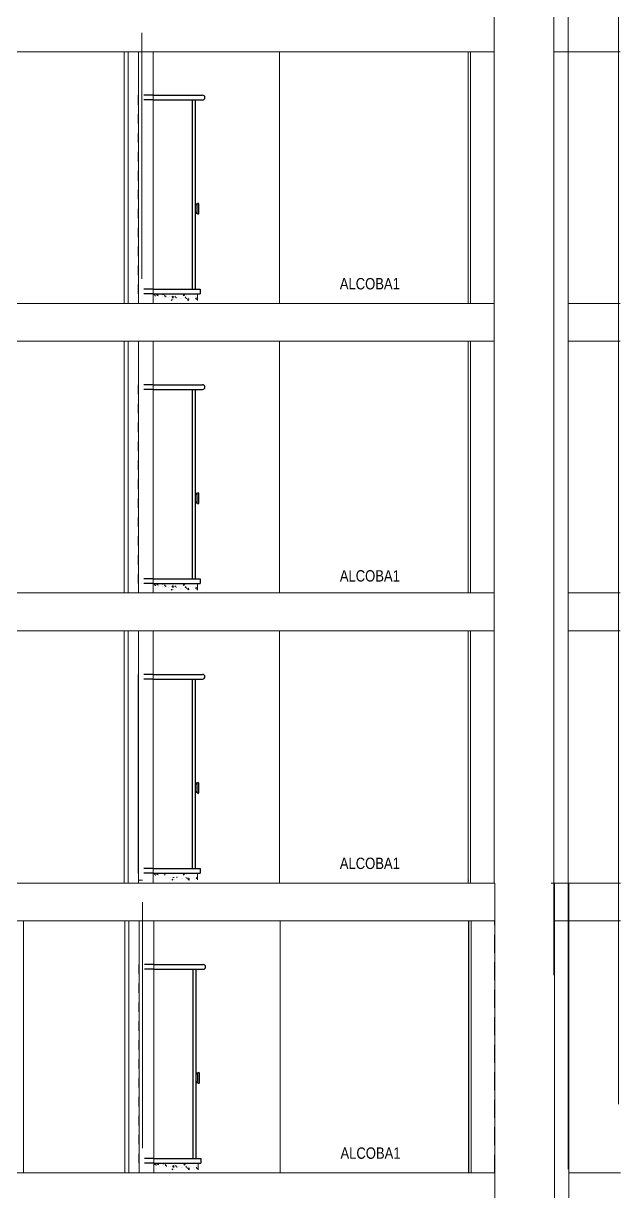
# Model space of a CAD drawing. Extents: x 1270 to 1442, y 932 to 1016.
# Drawn here: x 1413.99 to 1420.3, y 974.99 to 987.33 of the extents above; entities that cross this region are included whole.
import ezdxf

# ---------------------------------------------------------------- set-up
doc = ezdxf.new("R2010")
doc.units = 0
doc.header["$MEASUREMENT"] = 0
doc.linetypes.add('HIDDEN', pattern=[9.525, 6.35, -3.175])
doc.linetypes.add('HIDDEN2', pattern=[4.7625, 3.175, -1.5875])
doc.layers.add('arquitecturapasito', color=252, linetype='Continuous', lineweight=5)
doc.styles.add('MtXpl_Arial_Narrow', font='')
doc.styles.get('MtXpl_Arial_Narrow').set_extended_font_data('Arial Narrow')

msp = doc.modelspace()

# ---------------------------------------------------------------- linework, layer by layer
at = {"linetype": 'HIDDEN2', "ltscale": 0.03}
for p, q in [((1415.206, 984.474), (1415.206, 986.574)), ((1415.361, 986.574), (1415.206, 986.574)), ((1415.36, 986.524), (1415.206, 986.524)), ((1415.361, 984.524), (1415.206, 984.524)), ((1415.361, 984.474), (1415.206, 984.474)), ((1415.206, 981.414), (1415.206, 983.514)), ((1415.36, 983.514), (1415.206, 983.514)), ((1415.361, 983.464), (1415.206, 983.464)), ((1415.36, 981.464), (1415.206, 981.464)), ((1415.361, 981.414), (1415.206, 981.414)), ((1415.206, 978.354), (1415.206, 980.454)), ((1415.361, 980.454), (1415.206, 980.454)), ((1415.361, 980.404), (1415.206, 980.404)), ((1415.361, 978.404), (1415.206, 978.404)), ((1415.361, 978.354), (1415.206, 978.354)), ((1415.213, 975.288), (1415.213, 977.388)), ((1415.367, 977.388), (1415.213, 977.388)), ((1415.367, 977.338), (1415.213, 977.338)), ((1415.367, 975.338), (1415.213, 975.338)), ((1415.367, 975.288), (1415.213, 975.288))]:
    msp.add_line(p, q, dxfattribs=at)
for p, q in [((1415.36, 986.524), (1415.881, 986.524)), ((1415.361, 986.574), (1415.881, 986.574)), ((1415.776, 984.524), (1415.776, 986.524)), ((1415.806, 984.524), (1415.806, 986.524)), ((1415.906, 986.549), (1415.906, 986.549)), ((1415.826, 985.424), (1415.806, 985.424)), ((1415.826, 985.414), (1415.806, 985.414)), ((1415.826, 985.324), (1415.826, 985.424)), ((1415.841, 985.324), (1415.841, 985.424)), ((1415.826, 985.334), (1415.806, 985.334)), ((1415.826, 985.324), (1415.806, 985.324)), ((1415.36, 984.524), (1415.856, 984.524)), ((1415.36, 984.474), (1415.856, 984.474)), ((1415.856, 984.524), (1415.856, 984.474)), ((1415.36, 983.514), (1415.881, 983.514)), ((1415.36, 983.464), (1415.881, 983.464)), ((1415.776, 981.464), (1415.776, 983.464)), ((1415.806, 981.464), (1415.806, 983.464)), ((1415.906, 983.489), (1415.906, 983.489)), ((1415.826, 982.364), (1415.806, 982.364)), ((1415.826, 982.354), (1415.806, 982.354)), ((1415.826, 982.264), (1415.826, 982.364)), ((1415.841, 982.264), (1415.841, 982.364)), ((1415.826, 982.274), (1415.806, 982.274)), ((1415.826, 982.264), (1415.806, 982.264)), ((1415.36, 981.464), (1415.856, 981.464)), ((1415.856, 981.464), (1415.856, 981.414)), ((1415.361, 981.414), (1415.856, 981.414)), ((1415.206, 978.354), (1415.206, 980.454)), ((1415.361, 980.454), (1415.881, 980.454)), ((1415.361, 980.404), (1415.881, 980.404)), ((1415.776, 978.404), (1415.776, 980.404)), ((1415.806, 978.404), (1415.806, 980.404)), ((1415.906, 980.429), (1415.906, 980.429)), ((1415.826, 979.304), (1415.806, 979.304)), ((1415.826, 979.294), (1415.806, 979.294)), ((1415.826, 979.204), (1415.826, 979.304)), ((1415.841, 979.204), (1415.841, 979.304)), ((1415.826, 979.214), (1415.806, 979.214)), ((1415.826, 979.204), (1415.806, 979.204)), ((1415.36, 978.404), (1415.856, 978.404)), ((1415.856, 978.404), (1415.856, 978.354)), ((1415.36, 978.354), (1415.856, 978.354)), ((1415.367, 977.388), (1415.888, 977.388)), ((1415.367, 977.338), (1415.888, 977.338)), ((1415.783, 975.338), (1415.783, 977.338)), ((1415.813, 975.338), (1415.813, 977.338)), ((1415.913, 977.363), (1415.913, 977.363)), ((1415.833, 976.238), (1415.813, 976.238)), ((1415.833, 976.228), (1415.813, 976.228)), ((1415.833, 976.148), (1415.813, 976.148)), ((1415.833, 976.138), (1415.833, 976.238)), ((1415.848, 976.138), (1415.848, 976.238)), ((1415.833, 976.138), (1415.813, 976.138)), ((1415.367, 975.338), (1415.863, 975.338)), ((1415.367, 975.288), (1415.863, 975.288)), ((1415.863, 975.338), (1415.863, 975.288))]:
    msp.add_line(p, q)
for centre, radius, start, end in [((1415.881, 986.549), 0.025, 0, 90), ((1415.881, 986.549), 0.025, 270, 0), ((1415.834, 985.424), 0.0075, 0, 180), ((1415.834, 985.324), 0.0075, 180, 0), ((1415.881, 983.489), 0.025, 0, 90), ((1415.881, 983.489), 0.025, 270, 0), ((1415.834, 982.364), 0.0075, 0, 180), ((1415.834, 982.264), 0.0075, 180, 0), ((1415.881, 980.429), 0.025, 0, 90), ((1415.881, 980.429), 0.025, 270, 0), ((1415.834, 979.304), 0.0075, 0, 180), ((1415.834, 979.204), 0.0075, 180, 0), ((1415.888, 977.363), 0.025, 0, 90), ((1415.888, 977.363), 0.025, 270, 0), ((1415.84, 976.238), 0.0075, 0, 180), ((1415.84, 976.138), 0.0075, 180, 0)]:
    msp.add_arc(centre, radius, start, end)
at = {"layer": 'arquitecturapasito', "color": 252}
for p, q in [((1420.276, 975.911), (1420.276, 998.176)), ((1418.964, 984.374), (1418.964, 987.434)), ((1419.594, 984.374), (1419.594, 987.434)), ((1419.744, 984.374), (1419.744, 987.434)), ((1415.239, 987.234), (1415.239, 984.634)), ((1407.742, 987.034), (1418.964, 987.034)), ((1415.052, 987.034), (1415.052, 984.374)), ((1415.097, 984.374), (1415.097, 987.034)), ((1415.206, 987.034), (1415.206, 984.374)), ((1415.36, 984.374), (1415.36, 987.034)), ((1415.361, 984.374), (1415.361, 987.034)), ((1416.693, 987.034), (1416.693, 984.374)), ((1418.687, 984.374), (1418.687, 987.034)), ((1418.688, 984.374), (1418.688, 987.034)), ((1418.714, 987.034), (1418.714, 984.374)), ((1418.714, 984.374), (1418.714, 987.034)), ((1418.964, 987.034), (1418.964, 984.374)), ((1418.964, 987.034), (1418.964, 984.374)), ((1418.964, 984.374), (1418.964, 987.034)), ((1419.594, 987.034), (1420.293, 987.034)), ((1419.594, 987.034), (1419.594, 984.374)), ((1419.744, 987.034), (1419.744, 984.374)), ((1415.827, 984.474), (1415.361, 984.474)), ((1415.827, 984.474), (1415.827, 984.404)), ((1407.742, 984.374), (1418.964, 984.374)), ((1410.446, 984.374), (1418.91, 984.374)), ((1418.687, 984.404), (1418.688, 984.404)), ((1418.714, 984.404), (1418.714, 984.404)), ((1418.964, 981.314), (1418.964, 984.374)), ((1419.594, 981.314), (1419.594, 984.374)), ((1419.744, 984.374), (1420.293, 984.374)), ((1419.744, 984.374), (1420.293, 984.374)), ((1419.744, 981.314), (1419.744, 984.374)), ((1407.742, 983.974), (1418.964, 983.974)), ((1415.052, 983.974), (1415.052, 981.314)), ((1415.097, 981.314), (1415.097, 983.974)), ((1415.206, 983.974), (1415.206, 981.314)), ((1415.36, 981.314), (1415.36, 983.974)), ((1415.361, 981.314), (1415.361, 983.974)), ((1416.693, 983.974), (1416.693, 981.314)), ((1418.687, 981.314), (1418.687, 983.974)), ((1418.688, 981.314), (1418.688, 983.974)), ((1418.714, 983.974), (1418.714, 981.314)), ((1418.714, 981.314), (1418.714, 983.974)), ((1418.964, 983.974), (1418.964, 981.314)), ((1418.964, 983.974), (1418.964, 981.314)), ((1418.964, 981.314), (1418.964, 983.974)), ((1419.594, 983.974), (1419.594, 981.314)), ((1419.744, 983.974), (1420.293, 983.974)), ((1419.744, 983.974), (1419.744, 981.314)), ((1415.239, 981.414), (1415.239, 981.414)), ((1415.827, 981.414), (1415.36, 981.414)), ((1415.827, 981.414), (1415.827, 981.344)), ((1407.742, 981.314), (1418.964, 981.314)), ((1410.446, 981.314), (1418.91, 981.314)), ((1418.964, 978.254), (1418.964, 981.314)), ((1419.594, 977.274), (1419.594, 981.314)), ((1419.744, 981.314), (1420.293, 981.314)), ((1419.744, 975.224), (1419.744, 981.314)), ((1407.742, 980.914), (1418.964, 980.914)), ((1415.052, 980.914), (1415.052, 978.254)), ((1415.097, 978.254), (1415.097, 980.914)), ((1415.206, 980.914), (1415.206, 978.254)), ((1415.36, 978.254), (1415.36, 980.914)), ((1415.361, 978.254), (1415.361, 980.914)), ((1416.693, 980.914), (1416.693, 978.254)), ((1418.687, 978.254), (1418.687, 980.914)), ((1418.688, 978.254), (1418.688, 980.914)), ((1418.714, 980.914), (1418.714, 978.254)), ((1418.714, 978.254), (1418.714, 980.914)), ((1418.964, 980.914), (1418.964, 978.254)), ((1418.964, 980.914), (1418.964, 978.254)), ((1418.964, 978.254), (1418.964, 980.914)), ((1419.594, 980.914), (1419.594, 978.254)), ((1419.744, 980.914), (1420.293, 980.914)), ((1419.744, 980.914), (1419.744, 978.254)), ((1407.748, 978.248), (1418.97, 978.248)), ((1410.453, 978.248), (1418.916, 978.248)), ((1415.213, 978.278), (1415.245, 978.278)), ((1415.827, 978.354), (1415.36, 978.354)), ((1415.827, 978.354), (1415.827, 978.284)), ((1418.693, 978.278), (1418.694, 978.278)), ((1418.97, 975.188), (1418.97, 978.248)), ((1419.566, 978.248), (1420.299, 978.248)), ((1419.6, 978.248), (1420.299, 978.248)), ((1419.6, 975.188), (1419.6, 978.248)), ((1419.75, 975.188), (1419.75, 978.248)), ((1415.245, 978.048), (1415.245, 975.448)), ((1407.748, 977.848), (1418.97, 977.848)), ((1413.991, 975.188), (1413.991, 977.848)), ((1415.059, 977.848), (1415.059, 975.188)), ((1415.103, 975.188), (1415.103, 977.848)), ((1415.213, 977.848), (1415.213, 975.188)), ((1415.367, 975.188), (1415.367, 977.848)), ((1415.367, 975.188), (1415.367, 977.848)), ((1416.7, 977.848), (1416.7, 975.188)), ((1418.693, 975.188), (1418.693, 977.848)), ((1418.694, 975.188), (1418.694, 977.848)), ((1418.72, 977.848), (1418.72, 975.188)), ((1418.72, 975.188), (1418.72, 977.848)), ((1418.97, 977.848), (1418.97, 975.188)), ((1418.97, 977.848), (1418.97, 975.188)), ((1418.97, 975.188), (1418.97, 977.848)), ((1419.6, 977.848), (1420.299, 977.848)), ((1419.6, 977.848), (1419.6, 975.188)), ((1419.75, 977.848), (1419.75, 975.188)), ((1415.834, 975.288), (1415.367, 975.288)), ((1415.834, 975.288), (1415.834, 975.218)), ((1407.748, 975.188), (1418.97, 975.188)), ((1410.453, 975.188), (1418.916, 975.188)), ((1418.693, 975.218), (1418.694, 975.218)), ((1418.72, 975.218), (1418.72, 975.218)), ((1418.97, 972.128), (1418.97, 975.188)), ((1419.6, 972.128), (1419.6, 975.188)), ((1419.75, 975.188), (1420.299, 975.188)), ((1419.75, 975.188), (1420.299, 975.188)), ((1419.75, 972.128), (1419.75, 975.188))]:
    msp.add_line(p, q, dxfattribs=at)
at = {"layer": 'arquitecturapasito', "color": 252, "linetype": 'HIDDEN', "ltscale": 0.03}
for p, q in [((1418.961, 984.374), (1418.961, 987.034)), ((1418.967, 975.188), (1418.967, 977.848))]:
    msp.add_line(p, q, dxfattribs=at)
at = {"layer": 'arquitecturapasito', "color": 252, "linetype": 'Continuous'}
for p, q in [((1415.368, 984.471), (1415.368, 984.471)), ((1415.369, 984.461), (1415.378, 984.46)), ((1415.371, 984.462), (1415.378, 984.471)), ((1415.374, 984.45), (1415.374, 984.45)), ((1415.385, 984.45), (1415.383, 984.459)), ((1415.385, 984.419), (1415.385, 984.419)), ((1415.395, 984.464), (1415.404, 984.474)), ((1415.398, 984.459), (1415.411, 984.457)), ((1415.401, 984.47), (1415.401, 984.47)), ((1415.409, 984.46), (1415.408, 984.474)), ((1415.42, 984.443), (1415.42, 984.443)), ((1415.455, 984.447), (1415.455, 984.447)), ((1415.458, 984.473), (1415.462, 984.474)), ((1415.459, 984.47), (1415.466, 984.465)), ((1415.467, 984.466), (1415.47, 984.474)), ((1415.478, 984.451), (1415.487, 984.451)), ((1415.48, 984.452), (1415.488, 984.461)), ((1415.482, 984.431), (1415.482, 984.431)), ((1415.494, 984.44), (1415.492, 984.45)), ((1415.498, 984.454), (1415.498, 984.454)), ((1415.52, 984.436), (1415.52, 984.436)), ((1415.536, 984.444), (1415.536, 984.444)), ((1415.549, 984.411), (1415.56, 984.415)), ((1415.558, 984.439), (1415.57, 984.452)), ((1415.558, 984.405), (1415.561, 984.414)), ((1415.56, 984.434), (1415.574, 984.432)), ((1415.572, 984.435), (1415.57, 984.449)), ((1415.573, 984.413), (1415.573, 984.413)), ((1415.575, 984.464), (1415.575, 984.464)), ((1415.577, 984.444), (1415.577, 984.444)), ((1415.587, 984.442), (1415.597, 984.441)), ((1415.59, 984.443), (1415.597, 984.451)), ((1415.603, 984.431), (1415.602, 984.44)), ((1415.618, 984.44), (1415.618, 984.44)), ((1415.652, 984.424), (1415.652, 984.424)), ((1415.662, 984.425), (1415.662, 984.425)), ((1415.674, 984.457), (1415.674, 984.457)), ((1415.677, 984.46), (1415.688, 984.464)), ((1415.678, 984.458), (1415.685, 984.453)), ((1415.686, 984.454), (1415.689, 984.463)), ((1415.697, 984.432), (1415.706, 984.432)), ((1415.699, 984.433), (1415.706, 984.442)), ((1415.699, 984.437), (1415.699, 984.437)), ((1415.713, 984.421), (1415.711, 984.431)), ((1415.712, 984.462), (1415.712, 984.462)), ((1415.721, 984.414), (1415.732, 984.426)), ((1415.731, 984.435), (1415.731, 984.435)), ((1415.735, 984.409), (1415.733, 984.424)), ((1415.751, 984.44), (1415.751, 984.44)), ((1415.77, 984.469), (1415.77, 984.469)), ((1415.78, 984.433), (1415.78, 984.433)), ((1415.806, 984.423), (1415.815, 984.422)), ((1415.808, 984.445), (1415.808, 984.445)), ((1415.808, 984.424), (1415.816, 984.432)), ((1415.822, 984.411), (1415.82, 984.421)), ((1415.826, 984.422), (1415.826, 984.422)), ((1415.55, 984.409), (1415.557, 984.404)), ((1415.573, 984.41), (1415.573, 984.41)), ((1415.723, 984.409), (1415.736, 984.406)), ((1415.729, 984.409), (1415.729, 984.409)), ((1415.787, 984.407), (1415.787, 984.407)), ((1415.368, 981.411), (1415.368, 981.411)), ((1415.369, 981.401), (1415.378, 981.4)), ((1415.371, 981.402), (1415.378, 981.411)), ((1415.374, 981.39), (1415.374, 981.39)), ((1415.385, 981.39), (1415.383, 981.399)), ((1415.385, 981.359), (1415.385, 981.359)), ((1415.395, 981.404), (1415.404, 981.414)), ((1415.398, 981.399), (1415.411, 981.397)), ((1415.401, 981.41), (1415.401, 981.41)), ((1415.409, 981.4), (1415.408, 981.414)), ((1415.42, 981.383), (1415.42, 981.383)), ((1415.455, 981.387), (1415.455, 981.387)), ((1415.458, 981.413), (1415.462, 981.414)), ((1415.459, 981.41), (1415.466, 981.405)), ((1415.467, 981.406), (1415.47, 981.414)), ((1415.478, 981.391), (1415.487, 981.391)), ((1415.48, 981.392), (1415.488, 981.401)), ((1415.482, 981.371), (1415.482, 981.371)), ((1415.494, 981.38), (1415.492, 981.39)), ((1415.498, 981.394), (1415.498, 981.394)), ((1415.52, 981.376), (1415.52, 981.376)), ((1415.536, 981.384), (1415.536, 981.384)), ((1415.549, 981.351), (1415.56, 981.355)), ((1415.55, 981.349), (1415.557, 981.344)), ((1415.558, 981.379), (1415.57, 981.392)), ((1415.558, 981.345), (1415.561, 981.354)), ((1415.56, 981.374), (1415.574, 981.372)), ((1415.572, 981.375), (1415.57, 981.389)), ((1415.573, 981.353), (1415.573, 981.353)), ((1415.573, 981.35), (1415.573, 981.35)), ((1415.575, 981.404), (1415.575, 981.404)), ((1415.577, 981.384), (1415.577, 981.384)), ((1415.587, 981.382), (1415.597, 981.381)), ((1415.59, 981.383), (1415.597, 981.391)), ((1415.603, 981.371), (1415.602, 981.38)), ((1415.618, 981.38), (1415.618, 981.38)), ((1415.652, 981.364), (1415.652, 981.364)), ((1415.662, 981.365), (1415.662, 981.365)), ((1415.674, 981.397), (1415.674, 981.397)), ((1415.677, 981.4), (1415.688, 981.404)), ((1415.678, 981.398), (1415.685, 981.393)), ((1415.686, 981.394), (1415.689, 981.403)), ((1415.697, 981.372), (1415.706, 981.372)), ((1415.699, 981.373), (1415.706, 981.382)), ((1415.699, 981.377), (1415.699, 981.377)), ((1415.713, 981.361), (1415.711, 981.371)), ((1415.712, 981.402), (1415.712, 981.402)), ((1415.721, 981.354), (1415.732, 981.366)), ((1415.723, 981.349), (1415.736, 981.346)), ((1415.729, 981.349), (1415.729, 981.349)), ((1415.731, 981.375), (1415.731, 981.375)), ((1415.735, 981.349), (1415.733, 981.364)), ((1415.751, 981.38), (1415.751, 981.38)), ((1415.77, 981.409), (1415.77, 981.409)), ((1415.78, 981.373), (1415.78, 981.373)), ((1415.787, 981.347), (1415.787, 981.347)), ((1415.806, 981.363), (1415.815, 981.362)), ((1415.808, 981.385), (1415.808, 981.385)), ((1415.808, 981.364), (1415.816, 981.372)), ((1415.822, 981.351), (1415.82, 981.361)), ((1415.826, 981.362), (1415.826, 981.362)), ((1415.368, 978.351), (1415.368, 978.351)), ((1415.369, 978.341), (1415.378, 978.34)), ((1415.371, 978.342), (1415.378, 978.351)), ((1415.385, 978.33), (1415.383, 978.339)), ((1415.392, 978.293), (1415.392, 978.293)), ((1415.395, 978.344), (1415.404, 978.354)), ((1415.398, 978.339), (1415.411, 978.337)), ((1415.401, 978.35), (1415.401, 978.35)), ((1415.409, 978.34), (1415.408, 978.354)), ((1415.458, 978.353), (1415.462, 978.354)), ((1415.459, 978.35), (1415.466, 978.345)), ((1415.467, 978.346), (1415.47, 978.354)), ((1415.48, 978.332), (1415.488, 978.341)), ((1415.488, 978.305), (1415.488, 978.305)), ((1415.526, 978.31), (1415.526, 978.31)), ((1415.556, 978.285), (1415.566, 978.289)), ((1415.556, 978.283), (1415.564, 978.278)), ((1415.565, 978.278), (1415.568, 978.288)), ((1415.567, 978.308), (1415.58, 978.306)), ((1415.575, 978.344), (1415.575, 978.344)), ((1415.579, 978.284), (1415.579, 978.284)), ((1415.58, 978.287), (1415.58, 978.287)), ((1415.61, 978.304), (1415.608, 978.314)), ((1415.624, 978.314), (1415.624, 978.314)), ((1415.659, 978.298), (1415.659, 978.298)), ((1415.668, 978.299), (1415.668, 978.299)), ((1415.674, 978.337), (1415.674, 978.337)), ((1415.677, 978.34), (1415.688, 978.344)), ((1415.678, 978.338), (1415.685, 978.333)), ((1415.686, 978.334), (1415.689, 978.343)), ((1415.703, 978.306), (1415.712, 978.305)), ((1415.706, 978.311), (1415.706, 978.311)), ((1415.712, 978.342), (1415.712, 978.342)), ((1415.719, 978.295), (1415.717, 978.304)), ((1415.727, 978.288), (1415.739, 978.3)), ((1415.729, 978.282), (1415.743, 978.28)), ((1415.736, 978.283), (1415.736, 978.283)), ((1415.737, 978.309), (1415.737, 978.309)), ((1415.741, 978.283), (1415.739, 978.298)), ((1415.757, 978.314), (1415.757, 978.314)), ((1415.77, 978.349), (1415.77, 978.349)), ((1415.787, 978.307), (1415.787, 978.307)), ((1415.794, 978.281), (1415.794, 978.281)), ((1415.813, 978.297), (1415.822, 978.296)), ((1415.815, 978.297), (1415.822, 978.306)), ((1415.829, 978.285), (1415.827, 978.295)), ((1415.832, 978.296), (1415.832, 978.296)), ((1415.374, 975.285), (1415.374, 975.285)), ((1415.377, 975.276), (1415.385, 975.284)), ((1415.402, 975.278), (1415.411, 975.288)), ((1415.408, 975.284), (1415.408, 975.284)), ((1415.416, 975.274), (1415.414, 975.288)), ((1415.465, 975.286), (1415.468, 975.288)), ((1415.465, 975.284), (1415.473, 975.279)), ((1415.474, 975.28), (1415.477, 975.288)), ((1415.582, 975.278), (1415.582, 975.278)), ((1415.684, 975.274), (1415.694, 975.278)), ((1415.693, 975.268), (1415.696, 975.277)), ((1415.776, 975.283), (1415.776, 975.283)), ((1415.375, 975.275), (1415.384, 975.274)), ((1415.38, 975.264), (1415.38, 975.264)), ((1415.391, 975.264), (1415.39, 975.273)), ((1415.392, 975.233), (1415.392, 975.233)), ((1415.404, 975.273), (1415.418, 975.271)), ((1415.426, 975.257), (1415.426, 975.257)), ((1415.462, 975.261), (1415.462, 975.261)), ((1415.485, 975.265), (1415.494, 975.264)), ((1415.487, 975.266), (1415.494, 975.275)), ((1415.488, 975.245), (1415.488, 975.245)), ((1415.501, 975.254), (1415.499, 975.264)), ((1415.505, 975.268), (1415.505, 975.268)), ((1415.526, 975.25), (1415.526, 975.25)), ((1415.543, 975.257), (1415.543, 975.257)), ((1415.556, 975.225), (1415.566, 975.229)), ((1415.556, 975.223), (1415.564, 975.218)), ((1415.564, 975.253), (1415.576, 975.265)), ((1415.565, 975.218), (1415.568, 975.228)), ((1415.567, 975.248), (1415.58, 975.246)), ((1415.579, 975.249), (1415.577, 975.263)), ((1415.579, 975.224), (1415.579, 975.224)), ((1415.58, 975.227), (1415.58, 975.227)), ((1415.584, 975.258), (1415.584, 975.258)), ((1415.594, 975.256), (1415.603, 975.255)), ((1415.596, 975.257), (1415.603, 975.265)), ((1415.61, 975.244), (1415.608, 975.254)), ((1415.624, 975.254), (1415.624, 975.254)), ((1415.659, 975.238), (1415.659, 975.238)), ((1415.668, 975.239), (1415.668, 975.239)), ((1415.68, 975.271), (1415.68, 975.271)), ((1415.684, 975.272), (1415.692, 975.267)), ((1415.703, 975.246), (1415.712, 975.245)), ((1415.705, 975.247), (1415.713, 975.256)), ((1415.706, 975.251), (1415.706, 975.251)), ((1415.719, 975.235), (1415.717, 975.244)), ((1415.718, 975.276), (1415.718, 975.276)), ((1415.727, 975.228), (1415.739, 975.24)), ((1415.729, 975.222), (1415.743, 975.22)), ((1415.736, 975.223), (1415.736, 975.223)), ((1415.737, 975.249), (1415.737, 975.249)), ((1415.741, 975.223), (1415.739, 975.238)), ((1415.757, 975.254), (1415.757, 975.254)), ((1415.787, 975.247), (1415.787, 975.247)), ((1415.794, 975.221), (1415.794, 975.221)), ((1415.813, 975.237), (1415.822, 975.236)), ((1415.814, 975.259), (1415.814, 975.259)), ((1415.815, 975.237), (1415.822, 975.246)), ((1415.829, 975.225), (1415.827, 975.235)), ((1415.832, 975.236), (1415.832, 975.236))]:
    msp.add_line(p, q, dxfattribs=at)

# ---------------------------------------------------------------- texts
at = {"layer": 'arquitecturapasito', "color": 252, "style": 'MtXpl_Arial_Narrow'}
for p in [(1417.332, 984.522), (1417.332, 981.435), (1417.332, 978.397), (1417.339, 975.335)]:
    msp.add_text('ALCOBA1', height=0.12, dxfattribs=at).set_placement(p)

doc.saveas('drawing.dxf')
